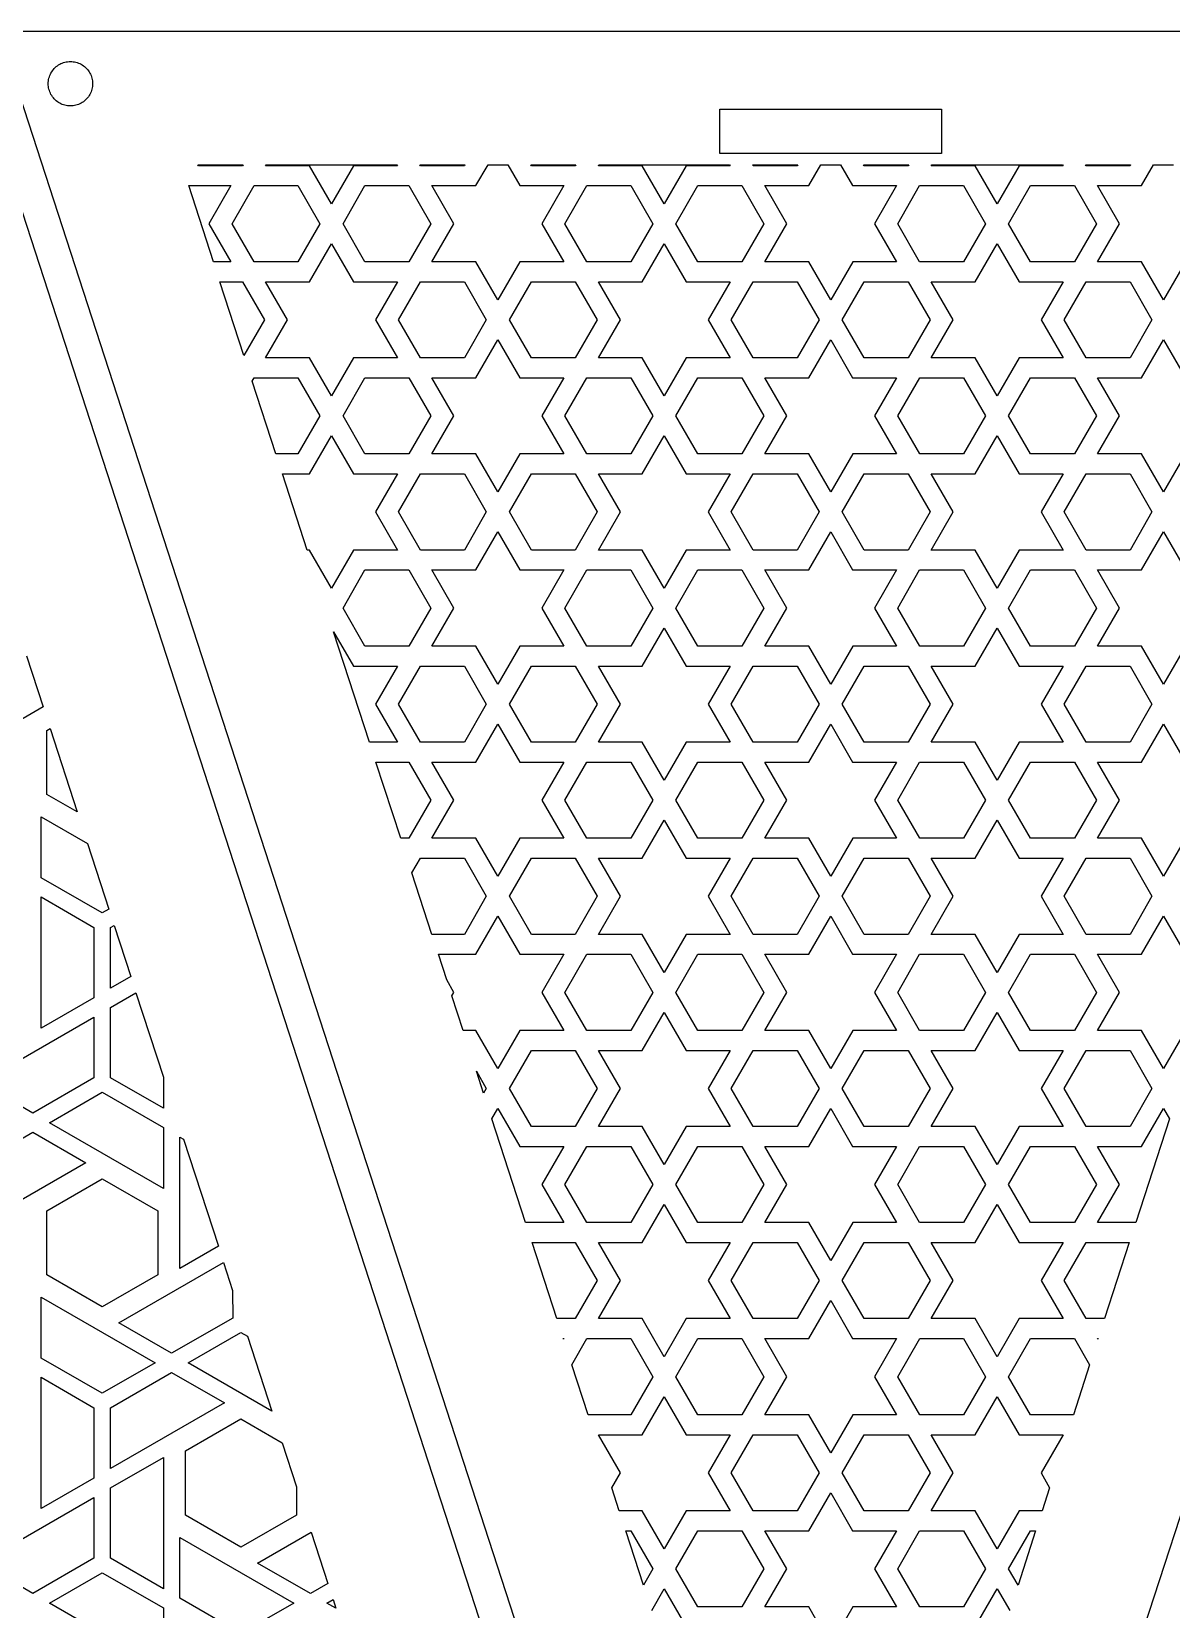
# Model space of a CAD drawing. Header units: metres. Extents: x 20 to 1108, y 20 to 485.
# Drawn here: x 726.4 to 829.1, y 108.6 to 250.8 of the extents above; entities that cross this region are included whole.
import ezdxf

# ---------------------------------------------------------------- set-up
doc = ezdxf.new("R2010")
doc.units = ezdxf.units.M

msp = doc.modelspace()

# ---------------------------------------------------------------- linework, layer by layer
for p, q in [((795.235, 20), (720.235, 250.826)), ((873.389, 250.826), (723.389, 250.826)), ((723.389, 250.826), (798.389, 20.0001)), ((798.389, 20.0001), (873.389, 250.826)), ((728.32, 247.399), (728.404, 247.493)), ((728.404, 247.493), (728.492, 247.582)), ((728.492, 247.582), (728.587, 247.665)), ((728.587, 247.665), (728.686, 247.742)), ((728.686, 247.742), (728.79, 247.813)), ((728.79, 247.813), (728.898, 247.877)), ((728.898, 247.877), (729.01, 247.934)), ((729.01, 247.934), (729.126, 247.984)), ((729.126, 247.984), (729.244, 248.026)), ((729.244, 248.026), (729.364, 248.062)), ((729.364, 248.062), (729.487, 248.089)), ((729.487, 248.089), (729.611, 248.109)), ((729.611, 248.109), (729.736, 248.12)), ((729.736, 248.12), (729.861, 248.124)), ((729.861, 248.124), (729.987, 248.12)), ((729.987, 248.12), (730.112, 248.109)), ((730.112, 248.109), (730.236, 248.089)), ((730.236, 248.089), (730.359, 248.062)), ((730.359, 248.062), (730.479, 248.026)), ((730.479, 248.026), (730.598, 247.984)), ((730.598, 247.984), (730.713, 247.934)), ((730.713, 247.934), (730.825, 247.877)), ((730.825, 247.877), (730.933, 247.813)), ((730.933, 247.813), (731.037, 247.742)), ((731.037, 247.742), (731.137, 247.665)), ((731.137, 247.665), (731.23, 247.582)), ((731.23, 247.582), (731.319, 247.493)), ((731.319, 247.493), (731.403, 247.399)), ((727.861, 246.124), (727.866, 246.249)), ((727.866, 245.998), (727.861, 246.124)), ((727.866, 246.249), (727.878, 246.375)), ((727.878, 246.375), (727.897, 246.499)), ((727.897, 246.499), (727.925, 246.621)), ((727.925, 246.621), (727.96, 246.742)), ((727.96, 246.742), (728.002, 246.86)), ((728.002, 246.86), (728.052, 246.976)), ((728.052, 246.976), (728.109, 247.087)), ((728.109, 247.087), (728.173, 247.195)), ((728.173, 247.195), (728.244, 247.3)), ((728.244, 247.3), (728.32, 247.399)), ((731.403, 247.399), (731.479, 247.3)), ((731.479, 247.3), (731.551, 247.195)), ((731.551, 247.195), (731.614, 247.087)), ((731.614, 247.087), (731.672, 246.976)), ((731.672, 246.976), (731.722, 246.86)), ((731.722, 246.86), (731.764, 246.742)), ((731.764, 246.742), (731.799, 246.621)), ((731.799, 246.621), (731.826, 246.499)), ((731.826, 246.499), (731.846, 246.375)), ((731.846, 246.375), (731.857, 246.249)), ((731.857, 246.249), (731.861, 246.124)), ((731.861, 246.124), (731.857, 245.998)), ((727.878, 245.873), (727.866, 245.998)), ((727.897, 245.749), (727.878, 245.873)), ((727.925, 245.627), (727.897, 245.749)), ((727.96, 245.506), (727.925, 245.627)), ((728.002, 245.388), (727.96, 245.506)), ((728.052, 245.273), (728.002, 245.388)), ((728.109, 245.16), (728.052, 245.273)), ((728.173, 245.052), (728.109, 245.16)), ((728.244, 244.948), (728.173, 245.052)), ((728.32, 244.849), (728.244, 244.948)), ((728.404, 244.755), (728.32, 244.849)), ((728.492, 244.666), (728.404, 244.755)), ((728.587, 244.583), (728.492, 244.666)), ((731.23, 244.666), (731.137, 244.583)), ((731.319, 244.755), (731.23, 244.666)), ((731.403, 244.849), (731.319, 244.755)), ((731.479, 244.948), (731.403, 244.849)), ((731.551, 245.052), (731.479, 244.948)), ((731.614, 245.16), (731.551, 245.052)), ((731.672, 245.273), (731.614, 245.16)), ((731.722, 245.388), (731.672, 245.273)), ((731.764, 245.506), (731.722, 245.388)), ((731.799, 245.627), (731.764, 245.506)), ((731.826, 245.749), (731.799, 245.627)), ((731.846, 245.873), (731.826, 245.749)), ((731.857, 245.998), (731.846, 245.873)), ((728.686, 244.506), (728.587, 244.583)), ((728.79, 244.436), (728.686, 244.506)), ((728.898, 244.371), (728.79, 244.436)), ((729.01, 244.315), (728.898, 244.371)), ((729.126, 244.265), (729.01, 244.315)), ((729.244, 244.222), (729.126, 244.265)), ((729.364, 244.187), (729.244, 244.222)), ((729.487, 244.159), (729.364, 244.187)), ((729.611, 244.14), (729.487, 244.159)), ((729.736, 244.128), (729.611, 244.14)), ((729.861, 244.124), (729.736, 244.128)), ((729.987, 244.128), (729.861, 244.124)), ((730.112, 244.14), (729.987, 244.128)), ((730.236, 244.159), (730.112, 244.14)), ((730.359, 244.187), (730.236, 244.159)), ((730.479, 244.222), (730.359, 244.187)), ((730.598, 244.265), (730.479, 244.222)), ((730.713, 244.315), (730.598, 244.265)), ((730.825, 244.371), (730.713, 244.315)), ((730.933, 244.436), (730.825, 244.371)), ((731.037, 244.506), (730.933, 244.436)), ((731.137, 244.583), (731.037, 244.506)), ((788.389, 239.826), (788.389, 243.826)), ((788.389, 243.826), (808.389, 243.826)), ((808.389, 243.826), (808.389, 239.826)), ((808.389, 239.826), (788.389, 239.826)), ((741.356, 238.826), (745.422, 238.826)), ((741.409, 238.735), (741.356, 238.826)), ((745.37, 238.736), (741.409, 238.735)), ((745.422, 238.826), (745.37, 238.736)), ((747.449, 238.736), (747.501, 238.826)), ((751.41, 238.736), (747.449, 238.736)), ((747.501, 238.826), (759.278, 238.826)), ((753.389, 235.307), (751.41, 238.736)), ((755.37, 238.736), (753.389, 235.307)), ((759.33, 238.736), (755.37, 238.736)), ((759.278, 238.826), (759.33, 238.736)), ((761.409, 238.735), (761.357, 238.826)), ((761.357, 238.826), (765.423, 238.826)), ((765.37, 238.735), (761.409, 238.735)), ((765.423, 238.826), (765.37, 238.735)), ((766.409, 236.936), (767.501, 238.826)), ((767.501, 238.826), (769.278, 238.826)), ((769.278, 238.826), (770.369, 236.936)), ((771.356, 238.826), (775.422, 238.826)), ((771.409, 238.735), (771.356, 238.826)), ((775.37, 238.736), (771.409, 238.735)), ((775.422, 238.826), (775.37, 238.736)), ((777.449, 238.736), (777.501, 238.826)), ((781.41, 238.736), (777.449, 238.736)), ((777.501, 238.826), (789.278, 238.826)), ((783.389, 235.307), (781.41, 238.736)), ((785.37, 238.736), (783.389, 235.307)), ((789.33, 238.736), (785.37, 238.736)), ((789.278, 238.826), (789.33, 238.736)), ((791.41, 238.735), (791.357, 238.826)), ((791.357, 238.826), (795.423, 238.826)), ((795.37, 238.735), (791.41, 238.735)), ((795.423, 238.826), (795.37, 238.735)), ((796.409, 236.936), (797.501, 238.826)), ((797.501, 238.826), (799.278, 238.826)), ((799.278, 238.826), (800.369, 236.936)), ((801.356, 238.826), (805.422, 238.826)), ((801.409, 238.735), (801.356, 238.826)), ((805.37, 238.736), (801.409, 238.735)), ((805.422, 238.826), (805.37, 238.736)), ((807.449, 238.736), (807.501, 238.826)), ((811.41, 238.736), (807.449, 238.736)), ((807.501, 238.826), (819.278, 238.826)), ((813.389, 235.307), (811.41, 238.736)), ((815.37, 238.736), (813.389, 235.307)), ((819.33, 238.736), (815.37, 238.736)), ((819.278, 238.826), (819.33, 238.736)), ((821.409, 238.735), (821.357, 238.826)), ((821.357, 238.826), (825.423, 238.826)), ((825.37, 238.735), (821.409, 238.735)), ((825.423, 238.826), (825.37, 238.735)), ((826.409, 236.936), (827.501, 238.826)), ((827.501, 238.826), (829.278, 238.826)), ((742.749, 230.076), (740.52, 236.936)), ((740.52, 236.936), (744.33, 236.936)), ((744.33, 236.936), (742.35, 233.506)), ((744.43, 233.506), (746.409, 236.936)), ((746.409, 236.936), (750.37, 236.937)), ((750.37, 236.937), (752.349, 233.506)), ((754.43, 233.506), (756.409, 236.937)), ((756.409, 236.937), (760.37, 236.937)), ((760.37, 236.937), (762.349, 233.506)), ((764.429, 233.506), (762.449, 236.936)), ((762.449, 236.936), (766.409, 236.936)), ((770.369, 236.936), (774.33, 236.936)), ((774.33, 236.936), (772.35, 233.506)), ((774.43, 233.506), (776.409, 236.936)), ((776.409, 236.936), (780.37, 236.937)), ((780.37, 236.937), (782.349, 233.506)), ((784.43, 233.506), (786.409, 236.937)), ((786.409, 236.937), (790.369, 236.937)), ((790.369, 236.937), (792.349, 233.506)), ((794.429, 233.506), (792.449, 236.936)), ((792.449, 236.936), (796.409, 236.936)), ((800.369, 236.936), (804.33, 236.936)), ((804.33, 236.936), (802.35, 233.506)), ((804.43, 233.506), (806.409, 236.936)), ((806.409, 236.936), (810.37, 236.937)), ((810.37, 236.937), (812.349, 233.506)), ((814.43, 233.506), (816.409, 236.937)), ((816.409, 236.937), (820.37, 236.937)), ((820.37, 236.937), (822.349, 233.506)), ((824.429, 233.506), (822.449, 236.936)), ((822.449, 236.936), (826.409, 236.936)), ((742.35, 233.506), (744.33, 230.076)), ((746.409, 230.076), (744.43, 233.506)), ((752.349, 233.506), (750.37, 230.076)), ((756.409, 230.076), (754.43, 233.506)), ((762.349, 233.506), (760.37, 230.076)), ((762.449, 230.076), (764.429, 233.506)), ((772.35, 233.506), (774.33, 230.076)), ((776.409, 230.076), (774.43, 233.506)), ((782.349, 233.506), (780.37, 230.076)), ((786.409, 230.076), (784.43, 233.506)), ((792.349, 233.506), (790.37, 230.076)), ((792.449, 230.076), (794.429, 233.506)), ((802.35, 233.506), (804.33, 230.076)), ((806.409, 230.076), (804.43, 233.506)), ((812.349, 233.506), (810.37, 230.076)), ((816.409, 230.076), (814.43, 233.506)), ((822.349, 233.506), (820.37, 230.076)), ((822.449, 230.076), (824.429, 233.506)), ((751.409, 228.276), (753.389, 231.705)), ((753.389, 231.705), (755.369, 228.276)), ((781.409, 228.276), (783.389, 231.705)), ((783.389, 231.705), (785.369, 228.276)), ((811.409, 228.276), (813.389, 231.705)), ((813.389, 231.705), (815.369, 228.276)), ((744.33, 230.076), (742.749, 230.076)), ((750.37, 230.076), (746.409, 230.076)), ((760.37, 230.076), (756.409, 230.076)), ((766.41, 230.076), (762.449, 230.076)), ((768.389, 226.647), (766.41, 230.076)), ((770.37, 230.076), (768.389, 226.647)), ((774.33, 230.076), (770.37, 230.076)), ((780.37, 230.076), (776.409, 230.076)), ((790.37, 230.076), (786.409, 230.076)), ((796.41, 230.076), (792.449, 230.076)), ((798.389, 226.647), (796.41, 230.076)), ((800.37, 230.076), (798.389, 226.647)), ((804.33, 230.076), (800.37, 230.076)), ((810.37, 230.076), (806.409, 230.076)), ((820.37, 230.076), (816.409, 230.076)), ((826.41, 230.076), (822.449, 230.076)), ((828.389, 226.647), (826.41, 230.076)), ((830.37, 230.076), (828.389, 226.647)), ((743.334, 228.276), (745.37, 228.276)), ((745.493, 221.63), (743.334, 228.276)), ((745.37, 228.276), (747.349, 224.846)), ((749.429, 224.846), (747.449, 228.276)), ((747.449, 228.276), (751.409, 228.276)), ((755.369, 228.276), (759.33, 228.276)), ((759.33, 228.276), (757.35, 224.846)), ((759.43, 224.846), (761.409, 228.276)), ((761.409, 228.276), (765.37, 228.276)), ((765.37, 228.276), (767.349, 224.846)), ((769.43, 224.846), (771.409, 228.276)), ((771.409, 228.276), (775.37, 228.276)), ((775.37, 228.276), (777.349, 224.846)), ((779.429, 224.846), (777.449, 228.276)), ((777.449, 228.276), (781.409, 228.276)), ((785.369, 228.276), (789.33, 228.276)), ((789.33, 228.276), (787.35, 224.846)), ((789.43, 224.846), (791.409, 228.276)), ((791.409, 228.276), (795.37, 228.276)), ((795.37, 228.276), (797.349, 224.846)), ((799.43, 224.846), (801.409, 228.276)), ((801.409, 228.276), (805.37, 228.276)), ((805.37, 228.276), (807.349, 224.846)), ((809.429, 224.846), (807.449, 228.276)), ((807.449, 228.276), (811.409, 228.276)), ((815.369, 228.276), (819.33, 228.276)), ((819.33, 228.276), (817.35, 224.846)), ((819.43, 224.846), (821.409, 228.276)), ((821.409, 228.276), (825.37, 228.276)), ((825.37, 228.276), (827.349, 224.846)), ((747.349, 224.846), (745.493, 221.63)), ((747.449, 221.416), (749.429, 224.846)), ((757.35, 224.846), (759.33, 221.416)), ((761.409, 221.415), (759.43, 224.846)), ((767.349, 224.846), (765.37, 221.415)), ((771.409, 221.415), (769.43, 224.846)), ((777.349, 224.846), (775.37, 221.416)), ((777.449, 221.416), (779.429, 224.846)), ((787.35, 224.846), (789.33, 221.416)), ((791.41, 221.415), (789.43, 224.846)), ((797.349, 224.846), (795.37, 221.415)), ((801.409, 221.415), (799.43, 224.846)), ((807.349, 224.846), (805.37, 221.416)), ((807.449, 221.416), (809.429, 224.846)), ((817.35, 224.846), (819.33, 221.416)), ((821.409, 221.415), (819.43, 224.846)), ((827.349, 224.846), (825.37, 221.415)), ((766.409, 219.615), (768.389, 223.045)), ((768.389, 223.045), (770.369, 219.615)), ((796.409, 219.615), (798.389, 223.045)), ((798.389, 223.045), (800.369, 219.615)), ((826.409, 219.615), (828.389, 223.045)), ((828.389, 223.045), (830.369, 219.615)), ((751.41, 221.416), (747.449, 221.416)), ((753.389, 217.986), (751.41, 221.416)), ((755.37, 221.416), (753.389, 217.986)), ((759.33, 221.416), (755.37, 221.416)), ((765.37, 221.415), (761.409, 221.415)), ((775.37, 221.416), (771.409, 221.415)), ((781.41, 221.416), (777.449, 221.416)), ((783.389, 217.986), (781.41, 221.416)), ((785.37, 221.416), (783.389, 217.986)), ((789.33, 221.416), (785.37, 221.416)), ((795.37, 221.415), (791.41, 221.415)), ((805.37, 221.416), (801.409, 221.415)), ((811.41, 221.416), (807.449, 221.416)), ((813.389, 217.986), (811.41, 221.416)), ((815.37, 221.416), (813.389, 217.986)), ((819.33, 221.416), (815.37, 221.416)), ((825.37, 221.415), (821.409, 221.415)), ((746.242, 219.326), (746.409, 219.616)), ((748.377, 212.755), (746.242, 219.326)), ((746.409, 219.616), (750.37, 219.616)), ((750.37, 219.616), (752.349, 216.186)), ((754.43, 216.185), (756.409, 219.616)), ((756.409, 219.616), (760.37, 219.616)), ((760.37, 219.616), (762.349, 216.186)), ((764.429, 216.186), (762.449, 219.615)), ((762.449, 219.615), (766.409, 219.615)), ((770.369, 219.615), (774.33, 219.615)), ((774.33, 219.615), (772.35, 216.186)), ((774.43, 216.186), (776.409, 219.616)), ((776.409, 219.616), (780.37, 219.616)), ((780.37, 219.616), (782.349, 216.186)), ((784.43, 216.185), (786.409, 219.616)), ((786.409, 219.616), (790.369, 219.616)), ((790.369, 219.616), (792.349, 216.186)), ((794.429, 216.186), (792.449, 219.615)), ((792.449, 219.615), (796.409, 219.615)), ((800.369, 219.615), (804.33, 219.615)), ((804.33, 219.615), (802.35, 216.186)), ((804.43, 216.186), (806.41, 219.616)), ((806.41, 219.616), (810.37, 219.616)), ((810.37, 219.616), (812.349, 216.186)), ((814.43, 216.185), (816.409, 219.616)), ((816.409, 219.616), (820.37, 219.616)), ((820.37, 219.616), (822.349, 216.186)), ((824.429, 216.186), (822.449, 219.615)), ((822.449, 219.615), (826.409, 219.615)), ((752.349, 216.186), (750.37, 212.755)), ((756.409, 212.755), (754.43, 216.185)), ((762.349, 216.186), (760.37, 212.756)), ((762.449, 212.756), (764.429, 216.186)), ((772.35, 216.186), (774.33, 212.756)), ((776.409, 212.755), (774.43, 216.186)), ((782.349, 216.186), (780.37, 212.755)), ((786.409, 212.755), (784.43, 216.185)), ((792.349, 216.186), (790.37, 212.756)), ((792.449, 212.756), (794.429, 216.186)), ((802.35, 216.186), (804.33, 212.756)), ((806.41, 212.755), (804.43, 216.186)), ((812.349, 216.186), (810.37, 212.755)), ((816.409, 212.755), (814.43, 216.185)), ((822.349, 216.186), (820.37, 212.756)), ((822.449, 212.756), (824.429, 216.186)), ((751.409, 210.954), (753.389, 214.385)), ((753.389, 214.385), (755.369, 210.955)), ((781.409, 210.954), (783.389, 214.385)), ((783.389, 214.385), (785.369, 210.955)), ((811.409, 210.954), (813.389, 214.385)), ((813.389, 214.385), (815.369, 210.955)), ((750.37, 212.755), (748.377, 212.755)), ((760.37, 212.756), (756.409, 212.755)), ((766.41, 212.756), (762.449, 212.756)), ((768.389, 209.326), (766.41, 212.756)), ((770.37, 212.756), (768.389, 209.326)), ((774.33, 212.756), (770.37, 212.756)), ((780.37, 212.755), (776.409, 212.755)), ((790.37, 212.756), (786.409, 212.755)), ((796.41, 212.756), (792.449, 212.756)), ((798.389, 209.326), (796.41, 212.756)), ((800.37, 212.756), (798.389, 209.326)), ((804.33, 212.756), (800.37, 212.756)), ((810.37, 212.755), (806.41, 212.755)), ((820.37, 212.756), (816.409, 212.755)), ((826.41, 212.756), (822.449, 212.756)), ((828.389, 209.326), (826.41, 212.756)), ((830.37, 212.756), (828.389, 209.326)), ((751.191, 204.095), (748.962, 210.955)), ((748.962, 210.955), (751.409, 210.954)), ((755.369, 210.955), (759.33, 210.955)), ((759.33, 210.955), (757.35, 207.526)), ((759.43, 207.526), (761.409, 210.955)), ((761.409, 210.955), (765.37, 210.955)), ((765.37, 210.955), (767.349, 207.526)), ((769.43, 207.526), (771.409, 210.955)), ((771.409, 210.955), (775.37, 210.955)), ((775.37, 210.955), (777.349, 207.526)), ((779.429, 207.526), (777.449, 210.955)), ((777.449, 210.955), (781.409, 210.954)), ((785.369, 210.955), (789.33, 210.955)), ((789.33, 210.955), (787.35, 207.526)), ((789.43, 207.526), (791.409, 210.955)), ((791.409, 210.955), (795.37, 210.955)), ((795.37, 210.955), (797.349, 207.526)), ((799.43, 207.526), (801.409, 210.955)), ((801.409, 210.955), (805.369, 210.955)), ((805.369, 210.955), (807.349, 207.526)), ((809.429, 207.526), (807.449, 210.955)), ((807.449, 210.955), (811.409, 210.954)), ((815.369, 210.955), (819.33, 210.955)), ((819.33, 210.955), (817.35, 207.526)), ((819.43, 207.526), (821.409, 210.955)), ((821.409, 210.955), (825.37, 210.955)), ((825.37, 210.955), (827.349, 207.526)), ((757.35, 207.526), (759.33, 204.095)), ((761.409, 204.095), (759.43, 207.526)), ((767.349, 207.526), (765.37, 204.095)), ((771.409, 204.095), (769.43, 207.526)), ((777.349, 207.526), (775.37, 204.095)), ((777.449, 204.095), (779.429, 207.526)), ((787.35, 207.526), (789.33, 204.095)), ((791.409, 204.095), (789.43, 207.526)), ((797.349, 207.526), (795.37, 204.095)), ((801.409, 204.095), (799.43, 207.526)), ((807.349, 207.526), (805.37, 204.095)), ((807.449, 204.095), (809.429, 207.526)), ((817.35, 207.526), (819.33, 204.095)), ((821.409, 204.095), (819.43, 207.526)), ((827.349, 207.526), (825.37, 204.095)), ((766.409, 202.295), (768.389, 205.725)), ((768.389, 205.725), (770.369, 202.295)), ((796.409, 202.295), (798.389, 205.725)), ((798.389, 205.725), (800.369, 202.295)), ((826.409, 202.295), (828.389, 205.725)), ((828.389, 205.725), (830.369, 202.295)), ((751.41, 204.095), (751.191, 204.095)), ((753.389, 200.665), (751.41, 204.095)), ((755.37, 204.096), (753.389, 200.665)), ((759.33, 204.095), (755.37, 204.096)), ((765.37, 204.095), (761.409, 204.095)), ((775.37, 204.095), (771.409, 204.095)), ((781.41, 204.095), (777.449, 204.095)), ((783.389, 200.665), (781.41, 204.095)), ((785.37, 204.096), (783.389, 200.665)), ((789.33, 204.095), (785.37, 204.096)), ((795.37, 204.095), (791.409, 204.095)), ((805.37, 204.095), (801.409, 204.095)), ((811.41, 204.095), (807.449, 204.095)), ((813.389, 200.665), (811.41, 204.095)), ((815.37, 204.096), (813.389, 200.665)), ((819.33, 204.095), (815.37, 204.096)), ((825.37, 204.095), (821.409, 204.095)), ((754.43, 198.864), (756.409, 202.295)), ((756.409, 202.295), (760.37, 202.295)), ((760.37, 202.295), (762.349, 198.865)), ((764.429, 198.865), (762.449, 202.295)), ((762.449, 202.295), (766.409, 202.295)), ((770.369, 202.295), (774.33, 202.295)), ((774.33, 202.295), (772.35, 198.865)), ((774.43, 198.865), (776.409, 202.295)), ((776.409, 202.295), (780.37, 202.295)), ((780.37, 202.295), (782.349, 198.865)), ((784.43, 198.864), (786.409, 202.295)), ((786.409, 202.295), (790.37, 202.295)), ((790.37, 202.295), (792.349, 198.865)), ((794.429, 198.865), (792.449, 202.295)), ((792.449, 202.295), (796.409, 202.295)), ((800.369, 202.295), (804.33, 202.295)), ((804.33, 202.295), (802.35, 198.865)), ((804.43, 198.865), (806.409, 202.295)), ((806.409, 202.295), (810.37, 202.295)), ((810.37, 202.295), (812.349, 198.865)), ((814.43, 198.864), (816.409, 202.295)), ((816.409, 202.295), (820.37, 202.295)), ((820.37, 202.295), (822.349, 198.865)), ((824.429, 198.865), (822.449, 202.295)), ((822.449, 202.295), (826.409, 202.295)), ((756.409, 195.435), (754.43, 198.864)), ((762.349, 198.865), (760.37, 195.435)), ((762.449, 195.435), (764.429, 198.865)), ((772.35, 198.865), (774.33, 195.435)), ((776.409, 195.435), (774.43, 198.865)), ((782.349, 198.865), (780.37, 195.435)), ((786.409, 195.435), (784.43, 198.864)), ((792.349, 198.865), (790.37, 195.435)), ((792.449, 195.435), (794.429, 198.865)), ((802.35, 198.865), (804.33, 195.435)), ((806.41, 195.435), (804.43, 198.865)), ((812.349, 198.865), (810.37, 195.435)), ((816.409, 195.435), (814.43, 198.864)), ((822.349, 198.865), (820.37, 195.435)), ((822.449, 195.435), (824.429, 198.865)), ((756.818, 186.775), (753.586, 196.724)), ((753.586, 196.724), (755.369, 193.635)), ((781.409, 193.634), (783.389, 197.065)), ((783.389, 197.065), (785.369, 193.635)), ((811.409, 193.634), (813.389, 197.065)), ((813.389, 197.065), (815.369, 193.635)), ((760.37, 195.435), (756.409, 195.435)), ((766.41, 195.435), (762.449, 195.435)), ((768.389, 192.006), (766.41, 195.435)), ((770.37, 195.436), (768.389, 192.006)), ((774.33, 195.435), (770.37, 195.436)), ((780.37, 195.435), (776.409, 195.435)), ((790.37, 195.435), (786.409, 195.435)), ((796.41, 195.435), (792.449, 195.435)), ((798.389, 192.006), (796.41, 195.435)), ((800.37, 195.436), (798.389, 192.006)), ((804.33, 195.435), (800.37, 195.436)), ((810.37, 195.435), (806.41, 195.435)), ((820.37, 195.435), (816.409, 195.435)), ((826.41, 195.435), (822.449, 195.435)), ((828.389, 192.006), (826.41, 195.435)), ((830.37, 195.436), (828.389, 192.006)), ((725.896, 194.57), (727.396, 189.952)), ((755.369, 193.635), (759.33, 193.635)), ((759.33, 193.635), (757.35, 190.204)), ((759.43, 190.204), (761.409, 193.635)), ((761.409, 193.635), (765.37, 193.635)), ((765.37, 193.635), (767.349, 190.205)), ((769.43, 190.204), (771.409, 193.635)), ((771.409, 193.635), (775.37, 193.635)), ((775.37, 193.635), (777.349, 190.204)), ((779.429, 190.204), (777.449, 193.635)), ((777.449, 193.635), (781.409, 193.634)), ((785.369, 193.635), (789.33, 193.635)), ((789.33, 193.635), (787.35, 190.204)), ((789.43, 190.204), (791.409, 193.635)), ((791.409, 193.635), (795.37, 193.635)), ((795.37, 193.635), (797.349, 190.205)), ((799.43, 190.204), (801.409, 193.635)), ((801.409, 193.635), (805.369, 193.635)), ((805.369, 193.635), (807.349, 190.204)), ((809.429, 190.204), (807.449, 193.635)), ((807.449, 193.635), (811.409, 193.634)), ((815.369, 193.635), (819.33, 193.635)), ((819.33, 193.635), (817.35, 190.204)), ((819.43, 190.204), (821.409, 193.635)), ((821.409, 193.635), (825.37, 193.635)), ((825.37, 193.635), (827.349, 190.205)), ((727.396, 189.952), (720.986, 186.251)), ((757.35, 190.204), (759.33, 186.775)), ((761.409, 186.775), (759.43, 190.204)), ((767.349, 190.205), (765.37, 186.775)), ((771.409, 186.775), (769.43, 190.204)), ((777.349, 190.204), (775.37, 186.775)), ((777.449, 186.775), (779.429, 190.204)), ((787.35, 190.204), (789.33, 186.775)), ((791.409, 186.775), (789.43, 190.204)), ((797.349, 190.205), (795.37, 186.775)), ((801.409, 186.775), (799.43, 190.204)), ((807.349, 190.204), (805.37, 186.775)), ((807.449, 186.775), (809.429, 190.204)), ((817.35, 190.204), (819.33, 186.775)), ((821.409, 186.775), (819.43, 190.204)), ((827.349, 190.205), (825.37, 186.775)), ((727.735, 187.838), (728.029, 188.007)), ((727.735, 182.065), (727.735, 187.838)), ((728.029, 188.007), (730.472, 180.485)), ((766.409, 184.974), (768.389, 188.404)), ((768.389, 188.404), (770.369, 184.975)), ((796.409, 184.974), (798.389, 188.404)), ((798.389, 188.404), (800.369, 184.975)), ((826.409, 184.974), (828.389, 188.404)), ((828.389, 188.404), (830.369, 184.975)), ((759.33, 186.775), (756.818, 186.775)), ((765.37, 186.775), (761.409, 186.775)), ((775.37, 186.775), (771.409, 186.775)), ((781.41, 186.775), (777.449, 186.775)), ((783.389, 183.345), (781.41, 186.775)), ((785.37, 186.776), (783.389, 183.345)), ((789.33, 186.775), (785.37, 186.776)), ((795.37, 186.775), (791.409, 186.775)), ((805.37, 186.775), (801.409, 186.775)), ((811.41, 186.775), (807.449, 186.775)), ((813.389, 183.345), (811.41, 186.775)), ((815.37, 186.776), (813.389, 183.345)), ((819.33, 186.775), (815.37, 186.776)), ((825.37, 186.775), (821.409, 186.775)), ((759.633, 178.114), (757.403, 184.975)), ((757.403, 184.975), (760.37, 184.975)), ((760.37, 184.975), (762.349, 181.545)), ((764.429, 181.545), (762.449, 184.975)), ((762.449, 184.975), (766.409, 184.974)), ((770.369, 184.975), (774.33, 184.975)), ((774.33, 184.975), (772.35, 181.545)), ((774.43, 181.545), (776.409, 184.975)), ((776.409, 184.975), (780.37, 184.975)), ((780.37, 184.975), (782.349, 181.545)), ((784.43, 181.544), (786.409, 184.975)), ((786.409, 184.975), (790.37, 184.975)), ((790.37, 184.975), (792.349, 181.545)), ((794.429, 181.545), (792.449, 184.975)), ((792.449, 184.975), (796.409, 184.974)), ((800.369, 184.975), (804.33, 184.975)), ((804.33, 184.975), (802.35, 181.545)), ((804.43, 181.545), (806.409, 184.975)), ((806.409, 184.975), (810.37, 184.975)), ((810.37, 184.975), (812.349, 181.545)), ((814.43, 181.544), (816.409, 184.975)), ((816.409, 184.975), (820.37, 184.975)), ((820.37, 184.975), (822.349, 181.545)), ((824.429, 181.545), (822.449, 184.975)), ((822.449, 184.975), (826.409, 184.974)), ((730.472, 180.485), (727.735, 182.065)), ((762.349, 181.545), (760.37, 178.114)), ((762.449, 178.114), (764.429, 181.545)), ((772.35, 181.545), (774.33, 178.114)), ((776.409, 178.114), (774.43, 181.545)), ((782.349, 181.545), (780.37, 178.114)), ((786.409, 178.114), (784.43, 181.544)), ((792.349, 181.545), (790.37, 178.114)), ((792.449, 178.114), (794.429, 181.545)), ((802.35, 181.545), (804.33, 178.114)), ((806.41, 178.114), (804.43, 181.545)), ((812.349, 181.545), (810.37, 178.114)), ((816.409, 178.114), (814.43, 181.544)), ((822.349, 181.545), (820.37, 178.114)), ((822.449, 178.114), (824.429, 181.545)), ((727.235, 174.56), (727.235, 180.044)), ((727.235, 180.044), (731.396, 177.642)), ((781.409, 176.314), (783.389, 179.744)), ((783.389, 179.744), (785.369, 176.315)), ((811.409, 176.314), (813.389, 179.744)), ((813.389, 179.744), (815.369, 176.315)), ((760.37, 178.114), (759.633, 178.114)), ((766.41, 178.114), (762.449, 178.114)), ((768.389, 174.685), (766.41, 178.114)), ((770.37, 178.115), (768.389, 174.685)), ((774.33, 178.114), (770.37, 178.115)), ((780.37, 178.114), (776.409, 178.114)), ((790.37, 178.114), (786.409, 178.114)), ((796.41, 178.114), (792.449, 178.114)), ((798.389, 174.685), (796.41, 178.114)), ((800.37, 178.115), (798.389, 174.685)), ((804.33, 178.114), (800.37, 178.115)), ((810.37, 178.114), (806.41, 178.114)), ((820.37, 178.114), (816.409, 178.114)), ((826.41, 178.114), (822.449, 178.114)), ((828.389, 174.685), (826.41, 178.114)), ((830.37, 178.115), (828.389, 174.685)), ((731.396, 177.642), (733.32, 171.722)), ((760.646, 174.993), (761.409, 176.315)), ((762.446, 169.454), (760.646, 174.993)), ((761.409, 176.315), (765.37, 176.315)), ((765.37, 176.315), (767.349, 172.885)), ((769.43, 172.884), (771.409, 176.315)), ((771.409, 176.315), (775.37, 176.315)), ((775.37, 176.315), (777.349, 172.884)), ((779.429, 172.884), (777.449, 176.315)), ((777.449, 176.315), (781.409, 176.314)), ((785.369, 176.315), (789.33, 176.315)), ((789.33, 176.315), (787.35, 172.884)), ((789.43, 172.884), (791.41, 176.315)), ((791.41, 176.315), (795.37, 176.315)), ((795.37, 176.315), (797.349, 172.885)), ((799.43, 172.884), (801.409, 176.315)), ((801.409, 176.315), (805.369, 176.315)), ((805.369, 176.315), (807.349, 172.884)), ((809.429, 172.884), (807.449, 176.315)), ((807.449, 176.315), (811.409, 176.314)), ((815.369, 176.315), (819.33, 176.315)), ((819.33, 176.315), (817.35, 172.884)), ((819.43, 172.884), (821.409, 176.315)), ((821.409, 176.315), (825.37, 176.315)), ((825.37, 176.315), (827.349, 172.885)), ((732.735, 171.384), (727.235, 174.56)), ((727.235, 172.827), (731.985, 170.085)), ((727.235, 160.992), (727.235, 172.827)), ((767.349, 172.885), (765.37, 169.454)), ((771.409, 169.454), (769.43, 172.884)), ((777.349, 172.884), (775.37, 169.454)), ((777.449, 169.454), (779.429, 172.884)), ((787.35, 172.884), (789.33, 169.454)), ((791.41, 169.454), (789.43, 172.884)), ((797.349, 172.885), (795.37, 169.454)), ((801.409, 169.454), (799.43, 172.884)), ((807.349, 172.884), (805.37, 169.454)), ((807.449, 169.454), (809.429, 172.884)), ((817.35, 172.884), (819.33, 169.454)), ((821.409, 169.454), (819.43, 172.884)), ((827.349, 172.885), (825.37, 169.454)), ((733.32, 171.722), (732.735, 171.384)), ((766.409, 167.653), (768.389, 171.083)), ((768.389, 171.083), (770.369, 167.653)), ((796.409, 167.653), (798.389, 171.083)), ((798.389, 171.083), (800.369, 167.653)), ((826.409, 167.653), (828.389, 171.083)), ((828.389, 171.083), (830.369, 167.653)), ((731.985, 170.085), (731.985, 163.734)), ((733.485, 170.085), (733.795, 170.263)), ((733.486, 164.6), (733.485, 170.085)), ((733.795, 170.263), (735.295, 165.645)), ((765.37, 169.454), (762.446, 169.454)), ((775.37, 169.454), (771.409, 169.454)), ((781.41, 169.454), (777.449, 169.454)), ((783.389, 166.025), (781.41, 169.454)), ((785.37, 169.454), (783.389, 166.025)), ((789.33, 169.454), (785.37, 169.454)), ((795.37, 169.454), (791.41, 169.454)), ((805.37, 169.454), (801.409, 169.454)), ((811.41, 169.454), (807.449, 169.454)), ((813.389, 166.025), (811.41, 169.454)), ((815.37, 169.454), (813.389, 166.025)), ((819.33, 169.454), (815.37, 169.454)), ((825.37, 169.454), (821.409, 169.454)), ((763.781, 165.346), (763.031, 167.653)), ((763.031, 167.653), (766.409, 167.653)), ((770.369, 167.653), (774.33, 167.653)), ((774.33, 167.653), (772.35, 164.224)), ((774.43, 164.224), (776.409, 167.653)), ((776.409, 167.653), (780.37, 167.654)), ((780.37, 167.654), (782.349, 164.225)), ((784.43, 164.224), (786.409, 167.654)), ((786.409, 167.654), (790.369, 167.654)), ((790.369, 167.654), (792.349, 164.224)), ((794.429, 164.224), (792.449, 167.653)), ((792.449, 167.653), (796.409, 167.653)), ((800.369, 167.653), (804.33, 167.653)), ((804.33, 167.653), (802.35, 164.224)), ((804.43, 164.224), (806.409, 167.653)), ((806.409, 167.653), (810.37, 167.654)), ((810.37, 167.654), (812.349, 164.225)), ((814.43, 164.224), (816.409, 167.654)), ((816.409, 167.654), (820.37, 167.654)), ((820.37, 167.654), (822.349, 164.224)), ((824.429, 164.224), (822.449, 167.653)), ((822.449, 167.653), (826.409, 167.653)), ((735.295, 165.645), (733.486, 164.6)), ((764.429, 164.224), (763.781, 165.346)), ((731.985, 163.734), (727.235, 160.992)), ((733.485, 162.868), (735.768, 164.186)), ((735.768, 164.186), (738.235, 156.595)), ((764.248, 163.91), (764.429, 164.224)), ((765.261, 160.794), (764.248, 163.91)), ((772.35, 164.224), (774.33, 160.794)), ((776.409, 160.794), (774.43, 164.224)), ((782.349, 164.225), (780.37, 160.794)), ((786.409, 160.794), (784.43, 164.224)), ((792.349, 164.224), (790.37, 160.794)), ((792.449, 160.794), (794.429, 164.224)), ((802.35, 164.224), (804.33, 160.794)), ((806.409, 160.794), (804.43, 164.224)), ((812.349, 164.225), (810.37, 160.794)), ((816.409, 160.794), (814.43, 164.224)), ((822.349, 164.224), (820.37, 160.794)), ((822.449, 160.794), (824.429, 164.224)), ((733.485, 156.517), (733.485, 162.868)), ((781.409, 158.993), (783.389, 162.423)), ((783.389, 162.423), (785.369, 158.994)), ((811.409, 158.993), (813.389, 162.423)), ((813.389, 162.423), (815.369, 158.994)), ((721.735, 156.084), (731.984, 162.002)), ((731.984, 162.002), (731.985, 156.517)), ((766.41, 160.794), (765.261, 160.794)), ((768.389, 157.364), (766.41, 160.794)), ((770.37, 160.794), (768.389, 157.364)), ((774.33, 160.794), (770.37, 160.794)), ((780.37, 160.794), (776.409, 160.794)), ((790.37, 160.794), (786.409, 160.794)), ((796.41, 160.794), (792.449, 160.794)), ((798.389, 157.364), (796.41, 160.794)), ((800.37, 160.794), (798.389, 157.364)), ((804.33, 160.794), (800.37, 160.794)), ((810.37, 160.794), (806.409, 160.794)), ((820.37, 160.794), (816.409, 160.794)), ((826.41, 160.794), (822.449, 160.794)), ((828.389, 157.364), (826.41, 160.794)), ((830.37, 160.794), (828.389, 157.364)), ((769.43, 155.564), (771.409, 158.994)), ((771.409, 158.994), (775.37, 158.994)), ((775.37, 158.994), (777.349, 155.564)), ((779.429, 155.564), (777.449, 158.994)), ((777.449, 158.994), (781.409, 158.993)), ((785.369, 158.994), (789.33, 158.994)), ((789.33, 158.994), (787.35, 155.564)), ((789.43, 155.564), (791.409, 158.994)), ((791.409, 158.994), (795.37, 158.994)), ((795.37, 158.994), (797.349, 155.564)), ((799.43, 155.564), (801.409, 158.994)), ((801.409, 158.994), (805.37, 158.994)), ((805.37, 158.994), (807.349, 155.564)), ((809.429, 155.564), (807.449, 158.994)), ((807.449, 158.994), (811.409, 158.993)), ((815.369, 158.994), (819.33, 158.994)), ((819.33, 158.994), (817.35, 155.564)), ((819.43, 155.564), (821.409, 158.994)), ((821.409, 158.994), (825.37, 158.994)), ((825.37, 158.994), (827.349, 155.564)), ((731.985, 156.517), (726.485, 153.342)), ((738.235, 153.775), (733.485, 156.517)), ((738.235, 156.595), (738.235, 153.775)), ((766.457, 157.11), (767.349, 155.564)), ((767.1, 155.131), (766.457, 157.11)), ((726.485, 153.342), (721.735, 156.084)), ((727.986, 152.475), (732.735, 155.218)), ((732.735, 155.218), (738.235, 152.042)), ((767.349, 155.564), (767.1, 155.131)), ((771.409, 152.133), (769.43, 155.564)), ((777.349, 155.564), (775.37, 152.134)), ((777.449, 152.134), (779.429, 155.564)), ((787.35, 155.564), (789.33, 152.134)), ((791.41, 152.133), (789.43, 155.564)), ((797.349, 155.564), (795.37, 152.133)), ((801.409, 152.133), (799.43, 155.564)), ((807.349, 155.564), (805.37, 152.134)), ((807.449, 152.134), (809.429, 155.564)), ((817.35, 155.564), (819.33, 152.134)), ((821.409, 152.133), (819.43, 155.564)), ((827.349, 155.564), (825.37, 152.133)), ((767.849, 152.827), (768.389, 153.763)), ((768.389, 153.763), (770.369, 150.333)), ((796.409, 150.333), (798.389, 153.763)), ((798.389, 153.763), (800.369, 150.333)), ((826.409, 150.333), (828.389, 153.763)), ((828.389, 153.763), (828.93, 152.827)), ((738.235, 146.558), (727.986, 152.475)), ((770.888, 143.474), (767.849, 152.827)), ((828.93, 152.827), (825.89, 143.474)), ((720.985, 148.434), (726.485, 151.609)), ((726.485, 151.609), (731.235, 148.867)), ((738.235, 152.042), (738.235, 146.558)), ((739.735, 151.176), (740.056, 150.991)), ((739.735, 139.341), (739.735, 151.176)), ((740.056, 150.991), (743.193, 141.337)), ((775.37, 152.134), (771.409, 152.133)), ((781.41, 152.134), (777.449, 152.134)), ((783.389, 148.704), (781.41, 152.134)), ((785.37, 152.134), (783.389, 148.704)), ((789.33, 152.134), (785.37, 152.134)), ((795.37, 152.133), (791.41, 152.133)), ((805.37, 152.134), (801.409, 152.133)), ((811.41, 152.134), (807.449, 152.134)), ((813.389, 148.704), (811.41, 152.134)), ((815.37, 152.134), (813.389, 148.704)), ((819.33, 152.134), (815.37, 152.134)), ((825.37, 152.133), (821.409, 152.133)), ((770.369, 150.333), (774.33, 150.333)), ((774.33, 150.333), (772.35, 146.903)), ((774.43, 146.903), (776.409, 150.333)), ((776.409, 150.333), (780.37, 150.334)), ((780.37, 150.334), (782.349, 146.904)), ((784.43, 146.903), (786.409, 150.334)), ((786.409, 150.334), (790.369, 150.334)), ((790.369, 150.334), (792.349, 146.903)), ((794.429, 146.903), (792.449, 150.333)), ((792.449, 150.333), (796.409, 150.333)), ((800.369, 150.333), (804.33, 150.333)), ((804.33, 150.333), (802.35, 146.903)), ((804.43, 146.903), (806.409, 150.333)), ((806.409, 150.333), (810.37, 150.334)), ((810.37, 150.334), (812.349, 146.904)), ((814.43, 146.903), (816.409, 150.334)), ((816.409, 150.334), (820.37, 150.334)), ((820.37, 150.334), (822.349, 146.903)), ((824.429, 146.903), (822.449, 150.333)), ((822.449, 150.333), (826.409, 150.333)), ((731.235, 148.867), (720.986, 142.95)), ((727.735, 144.537), (732.735, 147.423)), ((732.735, 147.423), (737.734, 144.537)), ((772.35, 146.903), (774.33, 143.474)), ((776.409, 143.474), (774.43, 146.903)), ((782.349, 146.904), (780.37, 143.474)), ((786.409, 143.474), (784.43, 146.903)), ((792.349, 146.903), (790.37, 143.474)), ((792.449, 143.474), (794.429, 146.903)), ((802.35, 146.903), (804.33, 143.474)), ((806.409, 143.474), (804.43, 146.903)), ((812.349, 146.904), (810.37, 143.474)), ((816.409, 143.474), (814.43, 146.903)), ((822.349, 146.903), (820.37, 143.474)), ((822.449, 143.474), (824.429, 146.903)), ((781.409, 141.673), (783.389, 145.104)), ((783.389, 145.104), (785.369, 141.673)), ((811.409, 141.673), (813.389, 145.104)), ((813.389, 145.104), (815.369, 141.673)), ((727.735, 138.764), (727.735, 144.537)), ((737.734, 144.537), (737.734, 138.764)), ((774.33, 143.474), (770.888, 143.474)), ((780.37, 143.474), (776.409, 143.474)), ((790.37, 143.474), (786.409, 143.474)), ((796.41, 143.474), (792.449, 143.474)), ((798.389, 140.044), (796.41, 143.474)), ((800.37, 143.475), (798.389, 140.044)), ((804.33, 143.474), (800.37, 143.475)), ((810.37, 143.474), (806.409, 143.474)), ((820.37, 143.474), (816.409, 143.474)), ((825.89, 143.474), (822.449, 143.474)), ((743.193, 141.337), (739.735, 139.341)), ((773.702, 134.814), (771.473, 141.673)), ((771.473, 141.673), (775.37, 141.673)), ((775.37, 141.673), (777.349, 138.243)), ((779.429, 138.243), (777.449, 141.673)), ((777.449, 141.673), (781.409, 141.673)), ((785.369, 141.673), (789.33, 141.673)), ((789.33, 141.673), (787.35, 138.243)), ((789.43, 138.243), (791.409, 141.673)), ((791.409, 141.673), (795.37, 141.673)), ((795.37, 141.673), (797.349, 138.243)), ((799.43, 138.243), (801.409, 141.673)), ((801.409, 141.673), (805.37, 141.673)), ((805.37, 141.673), (807.349, 138.243)), ((809.429, 138.243), (807.449, 141.673)), ((807.449, 141.673), (811.409, 141.673)), ((815.369, 141.673), (819.33, 141.673)), ((819.33, 141.673), (817.35, 138.243)), ((819.43, 138.243), (821.409, 141.673)), ((821.409, 141.673), (825.306, 141.673)), ((825.306, 141.673), (823.077, 134.814)), ((734.235, 134.434), (743.667, 139.879)), ((743.667, 139.879), (744.484, 137.361)), ((732.735, 135.878), (727.735, 138.764)), ((737.734, 138.764), (732.735, 135.878)), ((777.349, 138.243), (775.37, 134.814)), ((777.449, 134.814), (779.429, 138.243)), ((787.35, 138.243), (789.33, 134.814)), ((791.41, 134.814), (789.43, 138.243)), ((797.349, 138.243), (795.37, 134.814)), ((801.409, 134.814), (799.43, 138.243)), ((807.349, 138.243), (805.37, 134.814)), ((807.449, 134.814), (809.429, 138.243)), ((817.35, 138.243), (819.33, 134.814)), ((821.409, 134.814), (819.43, 138.243)), ((727.235, 131.258), (727.235, 136.743)), ((727.235, 136.743), (737.484, 130.825)), ((744.484, 137.361), (744.485, 134.867)), ((796.409, 133.012), (798.389, 136.443)), ((798.389, 136.443), (800.369, 133.013)), ((738.985, 131.691), (734.235, 134.434)), ((744.485, 134.867), (738.985, 131.691)), ((775.37, 134.814), (773.702, 134.814)), ((781.41, 134.814), (777.449, 134.814)), ((783.389, 131.384), (781.41, 134.814)), ((785.37, 134.815), (783.389, 131.384)), ((789.33, 134.814), (785.37, 134.815)), ((795.37, 134.814), (791.41, 134.814)), ((805.37, 134.814), (801.409, 134.814)), ((811.41, 134.814), (807.449, 134.814)), ((813.389, 131.384), (811.41, 134.814)), ((815.37, 134.815), (813.389, 131.384)), ((819.33, 134.814), (815.37, 134.815)), ((823.077, 134.814), (821.409, 134.814)), ((740.486, 130.825), (745.235, 133.567)), ((745.235, 133.567), (745.829, 133.225)), ((745.829, 133.225), (748.022, 126.474)), ((774.287, 133.013), (774.33, 133.013)), ((774.303, 132.965), (774.287, 133.013)), ((774.33, 133.013), (774.303, 132.965)), ((775.052, 130.66), (776.409, 133.013)), ((776.409, 133.013), (780.37, 133.013)), ((780.37, 133.013), (782.349, 129.583)), ((784.43, 129.582), (786.409, 133.013)), ((786.409, 133.013), (790.369, 133.013)), ((790.369, 133.013), (792.349, 129.583)), ((794.429, 129.583), (792.449, 133.013)), ((792.449, 133.013), (796.409, 133.012)), ((800.369, 133.013), (804.33, 133.013)), ((804.33, 133.013), (802.35, 129.583)), ((804.43, 129.583), (806.41, 133.013)), ((806.41, 133.013), (810.37, 133.013)), ((810.37, 133.013), (812.349, 129.583)), ((814.43, 129.582), (816.409, 133.013)), ((816.409, 133.013), (820.37, 133.013)), ((820.37, 133.013), (821.727, 130.66)), ((822.449, 133.013), (822.492, 133.013)), ((822.476, 132.965), (822.449, 133.013)), ((822.492, 133.013), (822.476, 132.965)), ((732.735, 128.083), (727.235, 131.258)), ((727.235, 129.526), (731.985, 126.784)), ((727.235, 117.691), (727.235, 129.526)), ((737.484, 130.825), (732.735, 128.083)), ((733.485, 126.784), (738.985, 129.959)), ((738.985, 129.959), (743.735, 127.217)), ((748.022, 126.474), (740.486, 130.825)), ((776.516, 126.152), (775.052, 130.66)), ((782.349, 129.583), (780.37, 126.152)), ((786.409, 126.152), (784.43, 129.582)), ((792.349, 129.583), (790.37, 126.153)), ((792.449, 126.153), (794.429, 129.583)), ((802.35, 129.583), (804.33, 126.153)), ((806.41, 126.152), (804.43, 129.583)), ((812.349, 129.583), (810.37, 126.152)), ((816.409, 126.152), (814.43, 129.582)), ((821.727, 130.66), (820.264, 126.153)), ((731.985, 126.784), (731.985, 120.433)), ((733.486, 121.299), (733.485, 126.784)), ((743.735, 127.217), (733.486, 121.299)), ((781.409, 124.353), (783.389, 127.782)), ((783.389, 127.782), (785.369, 124.353)), ((811.409, 124.353), (813.389, 127.782)), ((813.389, 127.782), (815.369, 124.353)), ((740.236, 122.886), (745.235, 125.773)), ((745.235, 125.773), (748.946, 123.631)), ((780.37, 126.152), (776.516, 126.152)), ((790.37, 126.153), (786.409, 126.152)), ((796.41, 126.153), (792.449, 126.153)), ((798.389, 122.724), (796.41, 126.153)), ((800.37, 126.153), (798.389, 122.724)), ((804.33, 126.153), (800.37, 126.153)), ((810.37, 126.152), (806.41, 126.152)), ((820.264, 126.153), (816.409, 126.152)), ((779.429, 120.922), (777.449, 124.353)), ((777.449, 124.353), (781.409, 124.353)), ((785.369, 124.353), (789.33, 124.353)), ((789.33, 124.353), (787.35, 120.922)), ((789.43, 120.922), (791.409, 124.353)), ((791.409, 124.353), (795.37, 124.354)), ((795.37, 124.354), (797.349, 120.923)), ((799.43, 120.922), (801.409, 124.354)), ((801.409, 124.354), (805.369, 124.354)), ((805.369, 124.354), (807.349, 120.922)), ((809.429, 120.922), (807.449, 124.353)), ((807.449, 124.353), (811.409, 124.353)), ((815.369, 124.353), (819.33, 124.353)), ((819.33, 124.353), (817.35, 120.922)), ((740.236, 117.113), (740.236, 122.886)), ((748.946, 123.631), (750.234, 119.664)), ((733.485, 119.567), (738.235, 122.309)), ((738.235, 122.309), (738.235, 110.475)), ((778.652, 119.577), (779.429, 120.922)), ((787.35, 120.922), (789.33, 117.492)), ((791.409, 117.492), (789.43, 120.922)), ((797.349, 120.923), (795.37, 117.492)), ((801.409, 117.492), (799.43, 120.922)), ((807.349, 120.922), (805.37, 117.492)), ((807.449, 117.492), (809.429, 120.922)), ((817.35, 120.922), (818.127, 119.577)), ((731.985, 120.433), (727.235, 117.691)), ((733.485, 113.216), (733.485, 119.567)), ((750.234, 119.664), (750.234, 117.114)), ((779.33, 117.492), (778.652, 119.577)), ((818.127, 119.577), (817.449, 117.492)), ((721.735, 112.783), (731.984, 118.701)), ((731.984, 118.701), (731.985, 113.216)), ((796.409, 115.693), (798.389, 119.122)), ((798.389, 119.122), (800.369, 115.693)), ((745.235, 114.228), (740.236, 117.113)), ((750.234, 117.114), (745.235, 114.228)), ((781.41, 117.492), (779.33, 117.492)), ((783.389, 114.064), (781.41, 117.492)), ((785.37, 117.493), (783.389, 114.064)), ((789.33, 117.492), (785.37, 117.493)), ((795.37, 117.492), (791.409, 117.492)), ((805.37, 117.492), (801.409, 117.492)), ((811.41, 117.492), (807.449, 117.492)), ((813.389, 114.064), (811.41, 117.492)), ((815.37, 117.493), (813.389, 114.064)), ((817.449, 117.492), (815.37, 117.493)), ((746.735, 112.783), (751.564, 115.571)), ((751.564, 115.571), (753.065, 110.953)), ((779.915, 115.693), (780.37, 115.693)), ((781.505, 110.798), (779.915, 115.693)), ((780.37, 115.693), (782.349, 112.262)), ((784.43, 112.262), (786.409, 115.693)), ((786.409, 115.693), (790.37, 115.693)), ((790.37, 115.693), (792.349, 112.262)), ((794.429, 112.262), (792.449, 115.693)), ((792.449, 115.693), (796.409, 115.693)), ((800.369, 115.693), (804.33, 115.693)), ((804.33, 115.693), (802.35, 112.262)), ((804.43, 112.262), (806.409, 115.693)), ((806.409, 115.693), (810.37, 115.693)), ((810.37, 115.693), (812.349, 112.262)), ((814.43, 112.262), (816.409, 115.693)), ((816.864, 115.693), (815.274, 110.798)), ((816.409, 115.693), (816.864, 115.693)), ((739.735, 109.608), (739.735, 115.093)), ((739.735, 115.093), (749.984, 109.175)), ((726.485, 110.041), (721.735, 112.783)), ((731.985, 113.216), (726.485, 110.041)), ((738.235, 110.475), (733.485, 113.216)), ((751.485, 110.041), (746.735, 112.783)), ((727.986, 109.175), (732.735, 111.917)), ((732.735, 111.917), (738.235, 108.742)), ((753.065, 110.953), (751.485, 110.041)), ((782.349, 112.262), (781.505, 110.798)), ((786.409, 108.832), (784.43, 112.262)), ((792.349, 112.262), (790.37, 108.832)), ((792.449, 108.832), (794.429, 112.262)), ((802.35, 112.262), (804.33, 108.832)), ((806.41, 108.832), (804.43, 112.262)), ((812.349, 112.262), (810.37, 108.832)), ((815.274, 110.798), (814.43, 112.262)), ((745.235, 106.433), (739.735, 109.608)), ((782.254, 108.494), (783.389, 110.461)), ((783.389, 110.461), (785.369, 107.032)), ((811.409, 107.031), (813.389, 110.461)), ((813.389, 110.461), (814.525, 108.494)), ((738.235, 103.257), (727.986, 109.175)), ((738.235, 108.742), (738.235, 103.257)), ((749.984, 109.175), (745.235, 106.433)), ((752.986, 109.175), (753.539, 109.494)), ((753.795, 108.708), (752.986, 109.175)), ((753.539, 109.494), (753.795, 108.708)), ((790.37, 108.832), (786.409, 108.832)), ((796.41, 108.832), (792.449, 108.832)), ((798.389, 105.403), (796.41, 108.832)), ((800.37, 108.833), (798.389, 105.403)), ((804.33, 108.832), (800.37, 108.833)), ((810.37, 108.832), (806.41, 108.832))]:
    msp.add_line(p, q)

doc.saveas('drawing.dxf')
